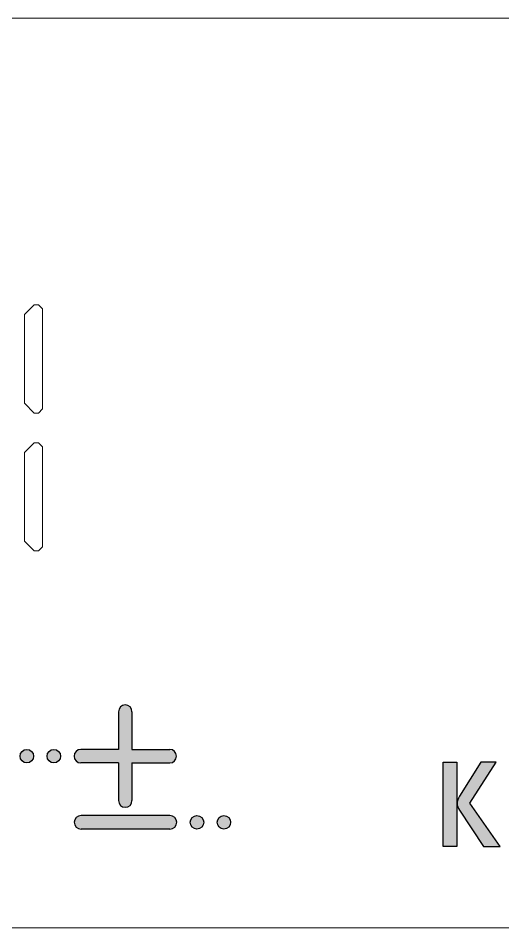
# Model space of a CAD drawing. Header units: inches. Extents: x -244 to 524, y 600 to 1121.
# Drawn here: x -191.26 to -165.38, y 921.97 to 970.56 of the extents above; entities that cross this region are included whole.
import ezdxf

# ---------------------------------------------------------------- set-up
doc = ezdxf.new("R2010")
doc.units = ezdxf.units.IN
doc.layers.add('1', color=7, linetype='Continuous', true_color=0xffffff)
doc.layers.add('layer 1', color=7, linetype='Continuous')

# ---------------------------------------------------------------- blocks, each defined once
blk = doc.blocks.new('减')
h = blk.add_hatch(color=253)
h.paths.add_polyline_path([(0.649, -0.25, 1), (0.649, 0.25), (-2.649, 0.25, 1), (-2.649, -0.25)])
h.paths.add_polyline_path([(1.899, 0, 1), (1.399, 0, 1)])
h.paths.add_polyline_path([(2.899, 0, 1), (2.399, 0, 1)])
at = {"color": 253}
for p, q in [((0.649, 0.25), (-2.649, 0.25)), ((0.649, -0.25), (-2.649, -0.25))]:
    blk.add_line(p, q, dxfattribs=at)
for centre in [(1.649, 0), (2.649, 0)]:
    blk.add_circle(centre, 0.25, dxfattribs=at)
for centre, start, end in [((-2.649, 0), 90, 270), ((0.649, 0), 270, 90)]:
    blk.add_arc(centre, 0.25, start, end, dxfattribs=at)
blk = doc.blocks.new('加')
h = blk.add_hatch(color=253)
h.paths.add_polyline_path([(1.25, 0.25), (1.25, 1.649, 1), (0.75, 1.649), (0.75, 0.25), (-0.649, 0.25, 1), (-0.649, -0.25), (0.75, -0.25), (0.75, -1.649, 1), (1.25, -1.649), (1.25, -0.25), (2.649, -0.25, 1), (2.649, 0.25)])
h.paths.add_polyline_path([(-1.899, 0, 1), (-1.399, 0, 1)])
h.paths.add_polyline_path([(-2.899, 0, 1), (-2.399, 0, 1)])
at = {"color": 253}
for p, q in [((0.75, 1.649), (0.75, 0.25)), ((1.25, 1.649), (1.25, 0.25)), ((0.75, 0.25), (-0.649, 0.25)), ((1.25, 0.25), (2.649, 0.25)), ((0.75, -0.25), (-0.649, -0.25)), ((0.75, -0.25), (0.75, -1.649)), ((1.25, -0.25), (2.649, -0.25)), ((1.25, -0.25), (1.25, -1.649))]:
    blk.add_line(p, q, dxfattribs=at)
for centre in [(-2.649, 0), (-1.649, 0)]:
    blk.add_circle(centre, 0.25, dxfattribs=at)
for centre, start, end in [((1, 1.649), 0, 180), ((-0.649, 0), 90, 270), ((2.649, 0), 270, 90), ((1, -1.649), 180, 0)]:
    blk.add_arc(centre, 0.25, start, end, dxfattribs=at)

msp = doc.modelspace()

# ---------------------------------------------------------------- hatches: boundary and pattern name
msp.add_hatch(color=256).paths.add_polyline_path([(-168.557, 930.818), (-168.557, 926.316), (-167.841, 926.316), (-167.841, 930.818)])
h = msp.add_hatch(color=256)
h.dxf.hatch_style = 1
edge = h.paths.add_edge_path()
edge.add_spline(control_points=[(-166.231, 930.051), (-166.047, 930.339), (-165.884, 930.593), (-165.801, 930.724)], knot_values=[3.031877, 3.031877, 3.031877, 3.031877, 3.167514, 3.167514, 3.167514, 3.167514], degree=3, periodic=0)
edge.add_spline(control_points=[(-165.801, 930.724), (-165.765, 930.78), (-165.743, 930.814), (-165.741, 930.818)], knot_values=[2.973872, 2.973872, 2.973872, 2.973872, 3.031877, 3.031877, 3.031877, 3.031877], degree=3, periodic=0)
edge.add_spline(control_points=[(-165.741, 930.818), (-165.741, 930.818), (-165.74, 930.818), (-165.74, 930.818), (-165.74, 930.818), (-165.74, 930.818), (-165.74, 930.818), (-165.74, 930.818)], knot_values=[2.969517, 2.969517, 2.969517, 2.969517, 2.973389, 2.973389, 2.973389, 2.973389, 2.973872, 2.973872, 2.973872, 2.973872], degree=3, periodic=0)
edge.add_spline(control_points=[(-165.743, 930.818), (-165.743, 930.818), (-165.744, 930.818), (-165.745, 930.818)], knot_values=[2.948901, 2.948901, 2.948901, 2.948901, 2.955423, 2.955423, 2.955423, 2.955423], degree=3, periodic=0)
edge.add_spline(control_points=[(-165.745, 930.818), (-165.746, 930.818), (-165.748, 930.818), (-165.75, 930.818)], knot_values=[2.939063, 2.939063, 2.939063, 2.939063, 2.948901, 2.948901, 2.948901, 2.948901], degree=3, periodic=0)
edge.add_spline(control_points=[(-165.75, 930.818), (-165.755, 930.818), (-165.763, 930.818), (-165.772, 930.818)], knot_values=[2.911348, 2.911348, 2.911348, 2.911348, 2.939063, 2.939063, 2.939063, 2.939063], degree=3, periodic=0)
edge.add_spline(control_points=[(-165.772, 930.818), (-165.781, 930.818), (-165.792, 930.818), (-165.804, 930.818)], knot_values=[2.885482, 2.885482, 2.885482, 2.885482, 2.911348, 2.911348, 2.911348, 2.911348], degree=3, periodic=0)
edge.add_spline(control_points=[(-165.804, 930.818), (-165.822, 930.818), (-165.844, 930.818), (-165.868, 930.818)], knot_values=[2.846252, 2.846252, 2.846252, 2.846252, 2.885482, 2.885482, 2.885482, 2.885482], degree=3, periodic=0)
edge.add_spline(control_points=[(-165.868, 930.818), (-165.944, 930.818), (-166.045, 930.818), (-166.146, 930.818)], knot_values=[2.723882, 2.723882, 2.723882, 2.723882, 2.846252, 2.846252, 2.846252, 2.846252], degree=3, periodic=0)
edge.add_spline(control_points=[(-166.146, 930.818), (-166.226, 930.818), (-166.307, 930.818), (-166.375, 930.818)], knot_values=[2.626259, 2.626259, 2.626259, 2.626259, 2.723882, 2.723882, 2.723882, 2.723882], degree=3, periodic=0)
edge.add_spline(control_points=[(-166.375, 930.818), (-166.481, 930.818), (-166.558, 930.818), (-166.558, 930.818), (-166.558, 930.818), (-166.558, 930.818), (-166.558, 930.818), (-166.558, 930.818)], knot_values=[2.474995, 2.474995, 2.474995, 2.474995, 2.626254, 2.626254, 2.626254, 2.626254, 2.626259, 2.626259, 2.626259, 2.626259], degree=3, periodic=0)
edge.add_spline(control_points=[(-166.558, 930.818), (-166.558, 930.818), (-166.629, 930.704), (-166.735, 930.533)], knot_values=[2.351262, 2.351262, 2.351262, 2.351262, 2.474995, 2.474995, 2.474995, 2.474995], degree=3, periodic=0)
edge.add_spline(control_points=[(-166.735, 930.533), (-167.055, 930.02), (-167.694, 928.994), (-167.694, 928.994)], knot_values=[1.98002, 1.98002, 1.98002, 1.98002, 2.351262, 2.351262, 2.351262, 2.351262], degree=3, periodic=0)
edge.add_spline(control_points=[(-167.694, 928.994), (-167.694, 928.994), (-167.694, 928.994), (-167.694, 928.994), (-167.694, 928.994), (-167.704, 928.978), (-167.713, 928.962), (-167.722, 928.945)], knot_values=[1.918122, 1.918122, 1.918122, 1.918122, 1.918141, 1.918141, 1.918141, 1.918141, 1.98002, 1.98002, 1.98002, 1.98002], degree=3, periodic=0)
edge.add_spline(control_points=[(-167.722, 928.945), (-167.74, 928.913), (-167.755, 928.88), (-167.768, 928.847)], knot_values=[1.794374, 1.794374, 1.794374, 1.794374, 1.918122, 1.918122, 1.918122, 1.918122], degree=3, periodic=0)
edge.add_spline(control_points=[(-167.768, 928.847), (-167.781, 928.814), (-167.791, 928.781), (-167.798, 928.748)], knot_values=[1.670626, 1.670626, 1.670626, 1.670626, 1.794374, 1.794374, 1.794374, 1.794374], degree=3, periodic=0)
edge.add_spline(control_points=[(-167.798, 928.748), (-167.806, 928.715), (-167.811, 928.681), (-167.813, 928.648)], knot_values=[1.546879, 1.546879, 1.546879, 1.546879, 1.670626, 1.670626, 1.670626, 1.670626], degree=3, periodic=0)
edge.add_spline(control_points=[(-167.813, 928.648), (-167.815, 928.631), (-167.815, 928.615), (-167.815, 928.598)], knot_values=[1.485005, 1.485005, 1.485005, 1.485005, 1.546879, 1.546879, 1.546879, 1.546879], degree=3, periodic=0)
edge.add_spline(control_points=[(-167.815, 928.598), (-167.815, 928.598), (-167.815, 928.598), (-167.815, 928.598), (-167.815, 928.598), (-167.815, 928.585), (-167.815, 928.571), (-167.813, 928.557)], knot_values=[1.423121, 1.423121, 1.423121, 1.423121, 1.423126, 1.423126, 1.423126, 1.423126, 1.485005, 1.485005, 1.485005, 1.485005], degree=3, periodic=0)
edge.add_spline(control_points=[(-167.813, 928.557), (-167.811, 928.53), (-167.806, 928.503), (-167.799, 928.475)], knot_values=[1.299374, 1.299374, 1.299374, 1.299374, 1.423121, 1.423121, 1.423121, 1.423121], degree=3, periodic=0)
edge.add_spline(control_points=[(-167.799, 928.475), (-167.791, 928.447), (-167.781, 928.419), (-167.769, 928.39)], knot_values=[1.175626, 1.175626, 1.175626, 1.175626, 1.299374, 1.299374, 1.299374, 1.299374], degree=3, periodic=0)
edge.add_spline(control_points=[(-167.769, 928.39), (-167.756, 928.361), (-167.742, 928.332), (-167.724, 928.303)], knot_values=[1.051879, 1.051879, 1.051879, 1.051879, 1.175626, 1.175626, 1.175626, 1.175626], degree=3, periodic=0)
edge.add_spline(control_points=[(-167.724, 928.303), (-167.715, 928.288), (-167.706, 928.274), (-167.696, 928.259)], knot_values=[0.990005, 0.990005, 0.990005, 0.990005, 1.051879, 1.051879, 1.051879, 1.051879], degree=3, periodic=0)
edge.add_spline(control_points=[(-167.696, 928.259), (-167.696, 928.259), (-167.696, 928.259), (-167.696, 928.259), (-167.696, 928.259), (-167.696, 928.259), (-167.372, 927.773), (-167.048, 927.287)], knot_values=[0.7425, 0.7425, 0.7425, 0.7425, 0.742505, 0.742505, 0.742505, 0.742505, 0.990005, 0.990005, 0.990005, 0.990005], degree=3, periodic=0)
edge.add_spline(control_points=[(-167.048, 927.287), (-166.724, 926.802), (-166.4, 926.316), (-166.4, 926.316)], knot_values=[0.495005, 0.495005, 0.495005, 0.495005, 0.7425, 0.7425, 0.7425, 0.7425], degree=3, periodic=0)
edge.add_spline(control_points=[(-166.4, 926.316), (-166.4, 926.316), (-166.4, 926.316), (-166.4, 926.316), (-166.4, 926.316), (-166.4, 926.316), (-165.519, 926.316), (-165.519, 926.316)], knot_values=[0.000005, 0.000005, 0.000005, 0.000005, 0.00001, 0.00001, 0.00001, 0.00001, 0.495005, 0.495005, 0.495005, 0.495005], degree=3, periodic=0)
edge.add_spline(control_points=[(-165.519, 926.316), (-165.519, 926.316), (-165.924, 926.895), (-166.329, 927.474)], knot_values=[3.712485, 3.712485, 3.712485, 3.712485, 3.96, 3.96, 3.96, 3.96], degree=3, periodic=0)
edge.add_spline(control_points=[(-166.329, 927.474), (-166.734, 928.053), (-167.139, 928.632), (-167.139, 928.632), (-167.139, 928.632), (-167.139, 928.632), (-167.139, 928.632), (-167.139, 928.632)], knot_values=[3.464753, 3.464753, 3.464753, 3.464753, 3.712238, 3.712239, 3.712239, 3.712239, 3.712485, 3.712485, 3.712485, 3.712485], degree=3, periodic=0)
edge.add_spline(control_points=[(-167.139, 928.632), (-167.139, 928.632), (-167.137, 928.634), (-167.135, 928.638)], knot_values=[3.449529, 3.449529, 3.449529, 3.449529, 3.464753, 3.464753, 3.464753, 3.464753], degree=3, periodic=0)
edge.add_spline(control_points=[(-167.135, 928.638), (-167.127, 928.65), (-167.107, 928.681), (-167.079, 928.725)], knot_values=[3.40319, 3.40319, 3.40319, 3.40319, 3.449529, 3.449529, 3.449529, 3.449529], degree=3, periodic=0)
edge.add_spline(control_points=[(-167.079, 928.725), (-166.967, 928.9), (-166.714, 929.295), (-166.458, 929.695)], knot_values=[3.221956, 3.221956, 3.221956, 3.221956, 3.40319, 3.40319, 3.40319, 3.40319], degree=3, periodic=0)
edge.add_spline(control_points=[(-166.458, 929.695), (-166.382, 929.815), (-166.304, 929.936), (-166.231, 930.051)], knot_values=[3.167514, 3.167514, 3.167514, 3.167514, 3.221956, 3.221956, 3.221956, 3.221956], degree=3, periodic=0)

# ---------------------------------------------------------------- linework, layer by layer
msp.add_lwpolyline([(-168.557, 930.818), (-167.841, 930.818), (-167.841, 926.316), (-168.557, 926.316)], close=True)
at = {"layer": '1', "color": 7, "linetype": 'Continuous', "lineweight": 18}
for p, q in [((-136.564, 970.559), (-223.244, 970.559)), ((-190.916, 954.727), (-190.395, 955.249)), ((-190.181, 955.249), (-190.395, 955.249)), ((-190.181, 955.249), (-189.96, 955.027)), ((-189.96, 949.689), (-189.96, 955.027)), ((-190.916, 954.727), (-190.916, 949.989)), ((-190.395, 949.467), (-190.916, 949.989)), ((-190.395, 949.467), (-190.181, 949.467)), ((-189.96, 949.689), (-190.181, 949.467)), ((-190.916, 947.361), (-190.395, 947.883)), ((-190.181, 947.883), (-190.395, 947.883)), ((-190.181, 947.883), (-189.96, 947.661)), ((-189.96, 942.323), (-189.96, 947.661)), ((-190.916, 947.361), (-190.916, 942.623)), ((-190.395, 942.101), (-190.916, 942.623)), ((-189.96, 942.323), (-190.181, 942.101)), ((-190.395, 942.101), (-190.181, 942.101)), ((-216.954, 921.969), (-136.563, 921.969))]:
    msp.add_line(p, q, dxfattribs=at)
at = {"layer": 'layer 1'}
msp.add_open_spline([(-165.519, 926.316), (-165.519, 926.316), (-166.4, 926.316), (-166.4, 926.316), (-166.4, 926.316), (-166.4, 926.316), (-167.696, 928.259), (-167.696, 928.259), (-167.696, 928.259), (-167.776, 928.377), (-167.815, 928.491), (-167.815, 928.598), (-167.815, 928.598), (-167.815, 928.732), (-167.775, 928.865), (-167.694, 928.994), (-167.694, 928.994), (-167.694, 928.994), (-166.558, 930.818), (-166.558, 930.818), (-166.558, 930.818), (-166.558, 930.818), (-165.74, 930.818), (-165.74, 930.818), (-165.74, 930.818), (-165.74, 930.818), (-167.139, 928.632), (-167.139, 928.632), (-167.139, 928.632), (-167.139, 928.632), (-165.519, 926.316), (-165.519, 926.316)], degree=3, knots=[0, 0, 0, 0, 0.125, 0.125, 0.125, 0.125, 0.25, 0.25, 0.25, 0.25, 0.375, 0.375, 0.375, 0.375, 0.5, 0.5, 0.5, 0.5, 0.625, 0.625, 0.625, 0.625, 0.75, 0.75, 0.75, 0.75, 0.875, 0.875, 0.875, 0.875, 1, 1, 1, 1], dxfattribs=at)

# ---------------------------------------------------------------- block references
at = {"color": 253, "xscale": 1.44, "yscale": 1.44, "zscale": 1.44}
for name, p in [('加', (-186.98, 931.14)), ('减', (-184.085, 927.604))]:
    msp.add_blockref(name, p, dxfattribs=at)

doc.saveas('drawing.dxf')
